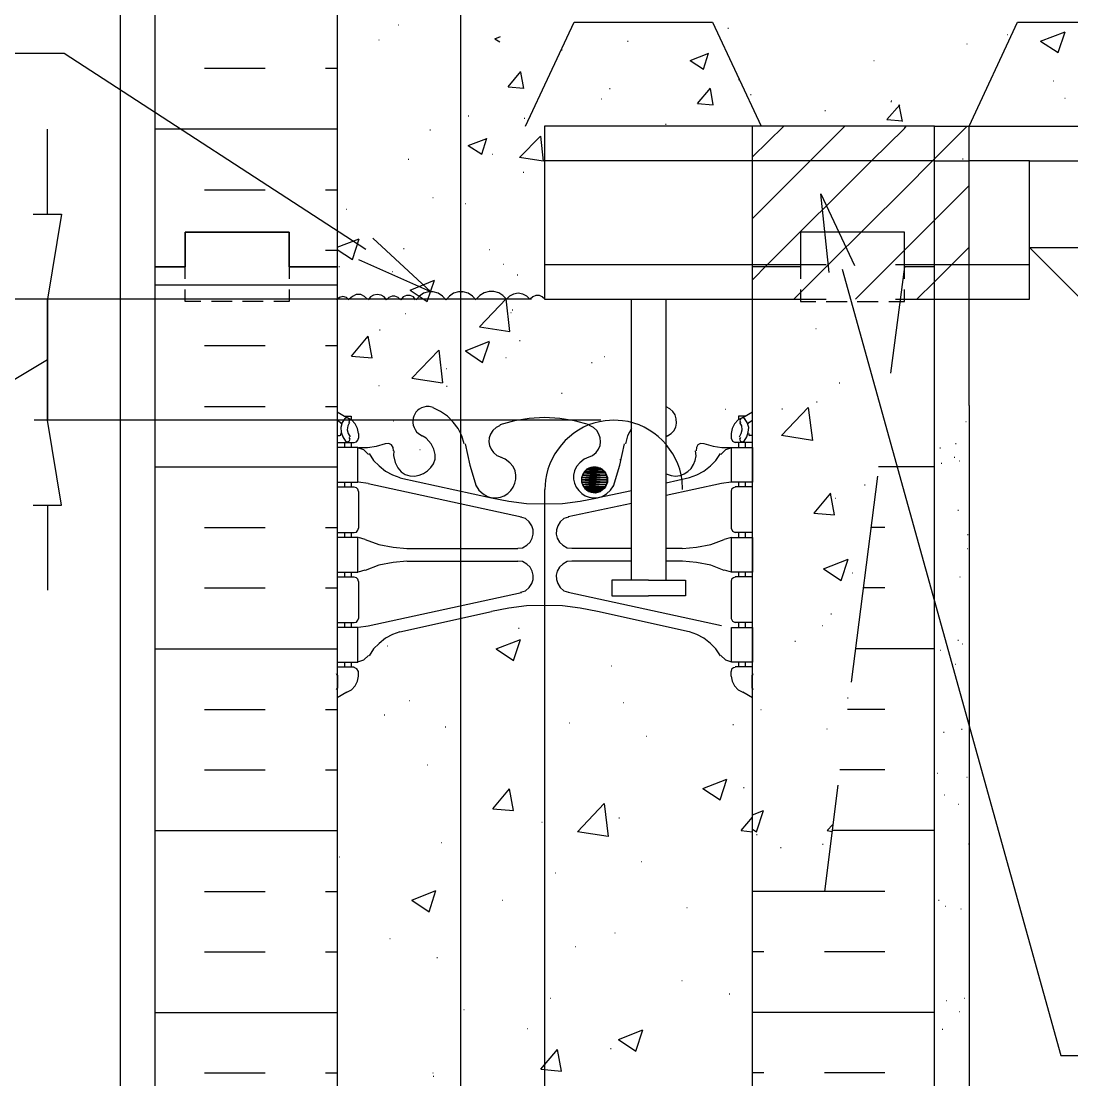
# Model space of a CAD drawing. Header units: millimetres. Extents: x 14 to 201, y 16 to 268.
# Drawn here: x 78.99 to 127.14, y 150.86 to 199.37 of the extents above; entities that cross this region are included whole.
import ezdxf

# ---------------------------------------------------------------- set-up
doc = ezdxf.new("R2010")
doc.units = ezdxf.units.MM
doc.layers.get('0').update_dxf_attribs({"linetype": 'CONTINUOUS'})

msp = doc.modelspace()

# ---------------------------------------------------------------- linework, layer by layer
at = {"color": 0}
for p, q in [((83.5448, 99.8224), (83.5448, 241.151)), ((85.1323, 188.108), (85.1323, 241.151)), ((93.4724, 241.151), (93.4724, 188.108)), ((99.1235, 240.602), (99.1235, 115.083)), ((102.108, 194.564), (104.33, 199.327)), ((104.33, 199.327), (110.68, 199.327)), ((110.68, 199.327), (112.903, 194.564)), ((122.428, 194.564), (124.65, 199.327)), ((124.65, 199.327), (131, 199.327)), ((80.9625, 197.888), (76.6657, 197.888)), ((94.7843, 188.913), (80.9625, 197.888)), ((120.84, 194.564), (102.975, 194.564)), ((102.975, 194.564), (102.975, 186.627)), ((112.5, 186.627), (112.5, 194.564)), ((112.5, 193.146), (113.94, 194.564)), ((112.5, 190.331), (116.733, 194.564)), ((119.465, 194.458), (119.549, 194.564)), ((120.84, 194.564), (175.26, 194.564)), ((120.84, 186.627), (120.84, 194.564)), ((120.84, 193.062), (122.344, 194.564)), ((122.428, 181.758), (122.428, 194.564)), ((80.2005, 190.521), (80.2005, 194.417)), ((117.961, 192.977), (119.465, 194.458)), ((112.5, 192.977), (102.975, 192.977)), ((113.199, 188.214), (117.961, 192.977)), ((120.756, 192.977), (119.465, 191.665)), ((120.84, 193.062), (120.756, 192.977)), ((125.2, 192.977), (122.428, 192.977)), ((125.2, 192.977), (175.26, 192.977)), ((125.2, 186.627), (125.2, 192.977)), ((115.994, 188.214), (119.465, 191.665)), ((122.428, 191.834), (118.809, 188.214)), ((116.014, 187.854), (115.634, 191.452)), ((115.634, 191.452), (117.179, 188.171)), ((79.5443, 190.521), (80.8359, 190.521)), ((80.8359, 190.521), (80.2005, 186.627)), ((91.2703, 189.695), (86.5078, 189.695)), ((86.5078, 189.695), (86.5078, 188.108)), ((86.5078, 188.108), (86.5078, 189.695)), ((86.5078, 189.695), (91.2703, 189.695)), ((91.2703, 188.108), (91.2703, 189.695)), ((91.2703, 189.695), (91.2703, 188.108)), ((119.465, 189.695), (114.703, 189.695)), ((114.703, 189.695), (114.703, 188.108)), ((119.465, 188.108), (119.465, 189.695)), ((95.1011, 189.421), (97.7692, 186.965)), ((122.428, 189.019), (120.84, 187.431)), ((125.2, 188.996), (152.188, 162.009)), ((125.2, 188.996), (175.26, 188.996)), ((97.7692, 186.965), (94.4672, 188.426)), ((86.5078, 188.108), (85.1323, 188.108)), ((85.1323, 188.108), (86.5078, 188.108)), ((85.1323, 130.958), (85.1323, 188.108)), ((86.5078, 187.558), (86.5078, 188.108)), ((91.2703, 188.108), (91.2703, 187.558)), ((93.4724, 188.108), (91.2703, 188.108)), ((91.2703, 188.108), (93.4724, 188.108)), ((93.4724, 188.108), (93.4724, 130.958)), ((102.975, 188.214), (112.5, 188.214)), ((112.5, 187.515), (113.199, 188.214)), ((114.703, 188.108), (112.5, 188.108)), ((114.406, 186.627), (115.994, 188.214)), ((114.703, 188.108), (114.703, 187.558)), ((116.607, 188.003), (126.64, 151.977)), ((117.221, 186.627), (118.809, 188.214)), ((119.465, 187.558), (119.465, 188.108)), ((120.84, 188.108), (119.465, 188.108)), ((122.428, 188.214), (125.2, 188.214)), ((120.037, 186.627), (120.84, 187.431)), ((86.5078, 186.52), (86.5078, 187.071)), ((91.2703, 187.071), (91.2703, 186.52)), ((114.703, 187.071), (114.703, 186.52)), ((119.465, 186.52), (119.465, 187.071)), ((84.54, 186.627), (51.8156, 186.627)), ((102.383, 186.627), (79.5874, 186.627)), ((80.2005, 181.081), (80.2005, 186.627)), ((80.2005, 186.627), (80.2005, 181.081)), ((87.2285, 186.52), (86.5078, 186.52)), ((88.6672, 186.52), (87.715, 186.52)), ((90.085, 186.52), (89.1328, 186.52)), ((91.2703, 186.52), (90.5715, 186.52)), ((102.975, 186.627), (112.5, 186.627)), ((106.955, 173.757), (106.955, 186.627)), ((108.543, 173.757), (108.543, 186.627)), ((112.5, 130.958), (112.5, 186.627)), ((114.703, 186.52), (115.401, 186.52)), ((115.888, 186.52), (116.84, 186.52)), ((117.306, 186.52), (118.258, 186.52)), ((118.746, 186.52), (119.465, 186.52)), ((120.84, 130.958), (120.84, 186.627)), ((122.428, 186.627), (125.2, 186.627)), ((80.2005, 183.854), (64.5156, 174.476)), ((93.4724, 181.461), (93.9161, 181.208)), ((97.875, 181.673), (97.6835, 181.717)), ((98.2126, 181.483), (97.875, 181.653)), ((98.5312, 181.271), (98.2126, 181.483)), ((108.712, 181.61), (108.543, 181.694)), ((108.859, 181.483), (108.712, 181.61)), ((108.966, 181.335), (108.859, 181.483)), ((112.057, 181.208), (112.5, 181.461)), ((122.428, 181.758), (122.428, 99.8224)), ((105.558, 181.081), (79.5874, 181.081)), ((80.8359, 177.187), (80.2005, 181.081)), ((93.4724, 181.081), (93.6417, 180.975)), ((93.6625, 180.912), (93.6417, 180.996)), ((93.7052, 180.975), (93.6417, 180.742)), ((93.8318, 181.165), (93.7052, 180.975)), ((93.8114, 181.271), (94.1077, 181.271)), ((93.8953, 181.187), (93.8114, 181.144)), ((94.0015, 181.165), (93.8953, 181.187)), ((94.1282, 181.102), (93.9161, 181.208)), ((94.0428, 180.975), (93.9588, 180.826)), ((94.0428, 181.059), (94.0015, 181.165)), ((94.0223, 180.975), (94.0428, 181.059)), ((94.1077, 181.271), (94.1077, 181.124)), ((94.2979, 180.912), (94.1282, 181.102)), ((98.7848, 180.996), (98.5312, 181.271)), ((99.0177, 180.699), (98.7848, 180.996)), ((101.6, 181.059), (100.922, 180.869)), ((102.278, 181.165), (101.6, 181.059)), ((102.975, 181.208), (102.278, 181.165)), ((103.674, 181.165), (102.975, 181.208)), ((104.352, 181.059), (103.674, 181.165)), ((105.029, 180.869), (104.352, 181.059)), ((106.15, 181.081), (105.749, 181.059)), ((106.553, 181.059), (106.15, 181.081)), ((109.008, 181.144), (108.966, 181.335)), ((109.029, 180.954), (109.008, 181.144)), ((111.844, 181.102), (111.675, 180.912)), ((112.057, 181.208), (111.844, 181.102)), ((112.163, 181.271), (111.867, 181.271)), ((111.867, 181.271), (111.867, 181.124)), ((111.971, 181.165), (111.93, 181.059)), ((111.93, 181.059), (111.95, 180.975)), ((112.014, 180.826), (111.93, 180.975)), ((112.077, 181.187), (111.971, 181.165)), ((112.163, 181.144), (112.077, 181.187)), ((112.267, 180.975), (112.141, 181.165)), ((112.332, 180.742), (112.267, 180.975)), ((112.332, 180.996), (112.31, 180.912)), ((112.332, 180.975), (112.5, 181.081)), ((93.6417, 180.742), (93.6625, 180.53)), ((93.6625, 180.53), (93.726, 180.319)), ((93.9588, 180.826), (93.938, 180.636)), ((93.938, 180.636), (93.9793, 180.467)), ((94.404, 180.699), (94.2979, 180.912)), ((94.4453, 180.467), (94.404, 180.699)), ((99.187, 180.362), (99.0177, 180.699)), ((100.944, 180.848), (100.754, 180.742)), ((105.22, 180.742), (105.029, 180.848)), ((106.955, 180.699), (106.785, 180.362)), ((108.775, 180.467), (108.902, 180.595)), ((108.902, 180.595), (108.988, 180.763)), ((108.988, 180.763), (109.029, 180.954)), ((111.57, 180.699), (111.528, 180.467)), ((111.675, 180.912), (111.57, 180.699)), ((111.993, 180.467), (112.034, 180.636)), ((112.034, 180.636), (112.014, 180.826)), ((112.247, 180.319), (112.31, 180.53)), ((112.31, 180.53), (112.332, 180.742)), ((93.4724, 180.382), (93.599, 180.382)), ((93.4724, 180.066), (94.2552, 180.066)), ((93.599, 180.382), (93.6417, 180.403)), ((93.6417, 180.403), (93.6417, 180.467)), ((93.726, 180.319), (93.8526, 180.129)), ((93.8114, 180.066), (93.8114, 179.833)), ((93.8526, 180.129), (93.938, 180.086)), ((93.938, 180.086), (94.0223, 180.129)), ((93.9793, 180.467), (94.065, 180.319)), ((94.065, 180.213), (94.0223, 180.297)), ((94.0223, 180.129), (94.065, 180.213)), ((94.1077, 180.066), (94.1077, 179.833)), ((94.2552, 180.066), (94.361, 180.086)), ((94.361, 180.086), (94.4245, 180.17)), ((94.4245, 180.17), (94.4453, 180.256)), ((94.4453, 180.467), (94.4453, 180.256)), ((95.2708, 179.896), (95.6952, 180.023)), ((95.8427, 180.023), (95.6952, 180.001)), ((95.9693, 179.959), (95.8427, 180.023)), ((97.1973, 180.467), (97.3667, 180.362)), ((97.5568, 180.256), (97.3667, 180.362)), ((99.2932, 180.001), (99.187, 180.362)), ((99.3345, 180.001), (99.5468, 179.028)), ((106.426, 179.028), (106.638, 180.001)), ((106.785, 180.362), (106.679, 180.001)), ((108.606, 180.362), (108.543, 180.319)), ((108.606, 180.362), (108.775, 180.467)), ((110.13, 180.023), (110.003, 179.959)), ((110.279, 180.001), (110.13, 180.023)), ((110.279, 180.023), (110.702, 179.896)), ((111.528, 180.467), (111.528, 180.256)), ((111.528, 180.256), (111.591, 180.129)), ((111.591, 180.129), (111.718, 180.066)), ((112.5, 180.066), (111.718, 180.066)), ((111.867, 180.066), (111.867, 179.833)), ((111.908, 180.319), (111.993, 180.467)), ((111.95, 180.297), (111.908, 180.213)), ((111.908, 180.213), (111.95, 180.129)), ((111.95, 180.129), (112.034, 180.086)), ((112.034, 180.086), (112.12, 180.129)), ((112.12, 180.129), (112.247, 180.319)), ((112.163, 180.066), (112.163, 179.833)), ((112.332, 180.467), (112.332, 180.403)), ((112.332, 180.403), (112.373, 180.382)), ((112.5, 180.382), (112.373, 180.382)), ((94.4245, 179.833), (93.4724, 179.833)), ((93.4724, 179.833), (93.4724, 178.245)), ((94.4245, 178.245), (94.4245, 179.833)), ((94.7, 179.727), (94.4245, 179.81)), ((94.4453, 179.833), (94.8697, 179.833)), ((94.911, 179.514), (94.7, 179.727)), ((94.8697, 179.833), (95.2708, 179.896)), ((94.9332, 179.557), (95.1438, 179.239)), ((96.0328, 179.833), (95.9693, 179.959)), ((96.0547, 179.684), (96.0328, 179.833)), ((96.0755, 179.684), (96.0547, 179.471)), ((109.918, 179.451), (109.897, 179.684)), ((109.94, 179.833), (109.918, 179.684)), ((110.003, 179.959), (109.94, 179.833)), ((110.702, 179.896), (111.104, 179.833)), ((110.829, 179.239), (111.041, 179.557)), ((111.274, 179.727), (111.062, 179.514)), ((111.104, 179.833), (111.528, 179.833)), ((111.548, 179.81), (111.274, 179.727)), ((111.548, 178.245), (111.548, 179.833)), ((111.548, 179.833), (112.5, 179.833)), ((112.5, 179.833), (112.5, 178.245)), ((95.1438, 179.239), (95.3989, 178.985)), ((99.5468, 179.028), (99.8432, 178.054)), ((100.795, 179.471), (100.987, 179.388)), ((101.177, 179.304), (100.965, 179.388)), ((105.008, 179.388), (104.796, 179.304)), ((104.987, 179.388), (105.178, 179.471)), ((106.13, 178.054), (106.426, 179.028)), ((110.575, 178.985), (110.829, 179.239)), ((95.3989, 178.985), (95.6952, 178.752)), ((95.6952, 178.752), (96.012, 178.583)), ((96.012, 178.583), (96.351, 178.456)), ((104.732, 178.605), (104.669, 178.435)), ((105.813, 178.562), (104.712, 178.562)), ((104.712, 178.562), (105.854, 178.456)), ((104.712, 178.562), (105.813, 178.562)), ((105.77, 178.668), (104.754, 178.668)), ((104.754, 178.668), (105.813, 178.562)), ((104.754, 178.668), (105.77, 178.668)), ((105.707, 178.752), (104.818, 178.752)), ((104.818, 178.752), (105.77, 178.668)), ((104.818, 178.752), (105.707, 178.752)), ((105.621, 178.838), (104.902, 178.838)), ((104.902, 178.838), (105.707, 178.752)), ((104.902, 178.838), (105.621, 178.838)), ((105.537, 178.879), (104.987, 178.879)), ((104.987, 178.879), (105.621, 178.838)), ((104.987, 178.879), (105.537, 178.879)), ((105.431, 178.922), (105.092, 178.922)), ((105.092, 178.922), (105.537, 178.879)), ((105.092, 178.922), (105.431, 178.922)), ((105.198, 178.942), (105.431, 178.922)), ((105.198, 178.942), (105.325, 178.942)), ((105.325, 178.942), (105.431, 178.922)), ((105.431, 178.922), (105.537, 178.879)), ((105.537, 178.879), (105.621, 178.838)), ((105.621, 178.838), (105.707, 178.752)), ((105.707, 178.752), (105.77, 178.668)), ((105.833, 178.519), (105.749, 178.689)), ((105.77, 178.668), (105.813, 178.562)), ((105.813, 178.562), (105.854, 178.456)), ((108.543, 178.625), (108.775, 178.542)), ((109.621, 178.456), (109.96, 178.583)), ((109.96, 178.583), (110.279, 178.752)), ((110.279, 178.752), (110.575, 178.985)), ((93.4724, 178.245), (94.4245, 178.245)), ((93.8114, 178.245), (93.8114, 178.033)), ((94.1077, 178.245), (94.1077, 178.033)), ((94.8902, 178.18), (94.4453, 178.245)), ((94.8902, 178.18), (101.917, 176.658)), ((96.351, 178.435), (100.542, 177.524)), ((99.8432, 178.076), (99.9698, 177.884)), ((103.018, 178.329), (102.997, 177.906)), ((105.854, 178.456), (104.669, 178.456)), ((104.669, 178.456), (105.854, 178.35)), ((104.669, 178.456), (105.854, 178.456)), ((104.669, 178.435), (104.669, 178.266)), ((105.854, 178.35), (104.669, 178.35)), ((104.669, 178.35), (105.854, 178.245)), ((104.669, 178.35), (105.854, 178.35)), ((104.669, 178.266), (104.732, 178.096)), ((105.854, 178.245), (104.669, 178.245)), ((104.669, 178.245), (105.813, 178.139)), ((104.669, 178.245), (105.854, 178.245)), ((105.813, 178.139), (104.712, 178.139)), ((104.712, 178.139), (105.77, 178.033)), ((104.712, 178.139), (105.813, 178.139)), ((104.732, 178.096), (104.818, 177.949)), ((105.749, 178.012), (105.833, 178.18)), ((105.813, 178.139), (105.77, 178.033)), ((105.854, 178.245), (105.813, 178.139)), ((105.854, 178.35), (105.833, 178.519)), ((105.833, 178.18), (105.854, 178.35)), ((105.854, 178.456), (105.854, 178.35)), ((105.854, 178.35), (105.854, 178.245)), ((106.003, 177.884), (106.13, 178.076)), ((109.621, 178.435), (108.543, 178.203)), ((111.082, 178.18), (108.543, 177.631)), ((109.305, 177.906), (109.284, 178.329)), ((111.528, 178.245), (111.082, 178.18)), ((112.5, 178.245), (111.548, 178.245)), ((111.867, 178.245), (111.867, 178.033)), ((112.163, 178.245), (112.163, 178.033)), ((93.4724, 178.033), (94.2552, 178.033)), ((94.361, 177.99), (94.2552, 178.012)), ((94.4245, 177.927), (94.361, 177.99)), ((94.4453, 177.821), (94.4245, 177.927)), ((94.4453, 177.821), (94.4453, 176.129)), ((102.975, 177.906), (102.975, 114.11)), ((105.77, 178.033), (104.754, 178.033)), ((104.754, 178.033), (105.707, 177.949)), ((104.754, 178.033), (105.77, 178.033)), ((104.818, 177.949), (104.965, 177.843)), ((105.707, 177.949), (104.818, 177.949)), ((104.818, 177.949), (105.621, 177.884)), ((104.818, 177.949), (105.707, 177.949)), ((105.621, 177.884), (104.902, 177.884)), ((104.902, 177.884), (105.537, 177.821)), ((104.902, 177.884), (105.621, 177.884)), ((104.965, 177.843), (105.135, 177.779)), ((105.537, 177.821), (104.987, 177.821)), ((104.987, 177.821), (105.431, 177.779)), ((104.987, 177.821), (105.537, 177.821)), ((105.431, 177.779), (105.092, 177.779)), ((105.092, 177.779), (105.325, 177.757)), ((105.092, 177.779), (105.431, 177.779)), ((105.135, 177.779), (105.304, 177.757)), ((105.325, 177.757), (105.198, 177.757)), ((105.304, 177.757), (105.474, 177.8)), ((105.431, 177.779), (105.325, 177.757)), ((106.955, 177.843), (105.431, 177.524)), ((105.537, 177.821), (105.431, 177.779)), ((105.474, 177.8), (105.621, 177.884)), ((105.621, 177.884), (105.537, 177.821)), ((105.621, 177.884), (105.749, 178.012)), ((105.707, 177.949), (105.621, 177.884)), ((105.77, 178.033), (105.707, 177.949)), ((111.548, 177.927), (111.528, 177.821)), ((111.528, 177.821), (111.528, 176.129)), ((111.633, 177.99), (111.548, 177.927)), ((111.718, 178.012), (111.633, 177.99)), ((112.5, 178.033), (111.718, 178.033)), ((79.5443, 177.187), (80.8359, 177.187)), ((80.2005, 177.187), (80.2005, 173.291)), ((100.542, 177.524), (101.346, 177.377)), ((101.346, 177.377), (102.15, 177.271)), ((102.15, 177.271), (102.975, 177.25)), ((102.975, 177.25), (103.801, 177.271)), ((103.801, 177.271), (104.606, 177.377)), ((106.955, 177.271), (104.056, 176.658)), ((104.606, 177.377), (105.41, 177.524)), ((102.108, 176.572), (101.896, 176.635)), ((104.076, 176.635), (103.866, 176.572)), ((94.4245, 176.043), (94.4453, 176.129)), ((111.528, 176.129), (111.591, 176)), ((93.4724, 175.937), (94.2552, 175.937)), ((94.4245, 175.704), (93.4724, 175.704)), ((93.4724, 175.704), (93.4724, 174.117)), ((93.8114, 175.937), (93.8114, 175.704)), ((94.1077, 175.937), (94.1077, 175.704)), ((94.2552, 175.937), (94.361, 175.959)), ((94.361, 175.959), (94.4245, 176.043)), ((94.4245, 174.117), (94.4245, 175.704)), ((94.7635, 175.62), (94.4453, 175.704)), ((111.528, 175.704), (111.209, 175.62)), ((111.548, 174.117), (111.548, 175.704)), ((111.548, 175.704), (112.5, 175.704)), ((111.591, 176), (111.718, 175.937)), ((112.5, 175.937), (111.718, 175.937)), ((111.867, 175.937), (111.867, 175.704)), ((112.163, 175.937), (112.163, 175.704)), ((112.5, 175.704), (112.5, 174.117)), ((94.7635, 175.62), (95.3767, 175.387)), ((95.3767, 175.387), (96.0328, 175.26)), ((96.0328, 175.26), (96.6682, 175.197)), ((96.6886, 175.197), (101.749, 175.197)), ((101.749, 175.218), (101.96, 175.238)), ((104.013, 175.238), (104.225, 175.218)), ((106.955, 175.197), (104.225, 175.197)), ((109.284, 175.197), (108.543, 175.197)), ((109.305, 175.197), (109.94, 175.26)), ((109.94, 175.26), (110.596, 175.387)), ((110.596, 175.387), (111.209, 175.62)), ((94.4453, 174.139), (94.7635, 174.222)), ((94.4453, 174.139), (94.7635, 174.222)), ((95.3767, 174.435), (94.7635, 174.202)), ((95.3767, 174.435), (94.7635, 174.202)), ((96.0328, 174.562), (95.3767, 174.435)), ((96.0328, 174.562), (95.3767, 174.435)), ((96.6682, 174.625), (96.0328, 174.562)), ((96.6682, 174.625), (96.0328, 174.562)), ((96.6886, 174.625), (101.749, 174.625)), ((101.96, 174.604), (101.749, 174.625)), ((104.225, 174.625), (104.013, 174.604)), ((106.955, 174.625), (104.225, 174.625)), ((109.284, 174.625), (108.543, 174.625)), ((109.94, 174.562), (109.305, 174.625)), ((109.94, 174.562), (109.305, 174.625)), ((110.596, 174.435), (109.94, 174.562)), ((110.596, 174.435), (109.94, 174.562)), ((111.209, 174.202), (110.596, 174.435)), ((111.209, 174.202), (110.596, 174.435)), ((111.209, 174.222), (111.528, 174.139)), ((111.209, 174.222), (111.528, 174.139)), ((93.4724, 174.117), (94.4245, 174.117)), ((93.4724, 173.906), (94.2552, 173.906)), ((93.8114, 174.117), (93.8114, 173.906)), ((94.1077, 174.117), (94.1077, 173.906)), ((94.361, 173.863), (94.2552, 173.883)), ((94.4245, 173.8), (94.361, 173.863)), ((94.4453, 173.693), (94.4245, 173.8)), ((94.4453, 173.693), (94.4453, 172)), ((107.738, 173.757), (106.066, 173.757)), ((106.066, 173.757), (106.066, 173.038)), ((107.738, 173.757), (109.431, 173.757)), ((109.431, 173.757), (109.431, 173.038)), ((111.548, 173.8), (111.528, 173.693)), ((111.528, 173.693), (111.528, 172)), ((112.5, 174.117), (111.548, 174.117)), ((111.633, 173.863), (111.548, 173.8)), ((111.718, 173.883), (111.633, 173.863)), ((112.5, 173.906), (111.718, 173.906)), ((111.867, 174.117), (111.867, 173.906)), ((112.163, 174.117), (112.163, 173.906)), ((101.896, 173.207), (102.108, 173.27)), ((103.866, 173.27), (104.076, 173.207)), ((94.8902, 171.662), (101.917, 173.186)), ((111.082, 171.662), (104.056, 173.186)), ((106.066, 173.038), (107.738, 173.038)), ((109.431, 173.038), (107.738, 173.038)), ((96.351, 171.387), (100.542, 172.318)), ((101.346, 172.466), (100.542, 172.318)), ((102.15, 172.572), (101.346, 172.466)), ((102.975, 172.592), (102.15, 172.572)), ((103.801, 172.572), (102.975, 172.592)), ((104.606, 172.466), (103.801, 172.572)), ((105.41, 172.318), (104.606, 172.466)), ((109.601, 171.387), (105.41, 172.318)), ((93.4724, 171.81), (94.2552, 171.81)), ((93.8114, 171.81), (93.8114, 171.577)), ((94.1077, 171.81), (94.1077, 171.577)), ((94.2552, 171.81), (94.361, 171.83)), ((94.361, 171.83), (94.4245, 171.916)), ((94.4245, 171.916), (94.4453, 172)), ((111.528, 172), (111.591, 171.873)), ((111.591, 171.873), (111.718, 171.81)), ((112.5, 171.81), (111.718, 171.81)), ((111.867, 171.81), (111.867, 171.577)), ((112.163, 171.81), (112.163, 171.577)), ((94.4245, 171.577), (93.4724, 171.577)), ((93.4724, 171.577), (93.4724, 169.989)), ((94.4245, 169.989), (94.4245, 171.577)), ((94.4453, 171.599), (94.8902, 171.662)), ((96.012, 171.26), (95.6952, 171.09)), ((96.351, 171.387), (96.012, 171.26)), ((109.96, 171.26), (109.621, 171.387)), ((110.279, 171.09), (109.96, 171.26)), ((111.548, 169.989), (111.548, 171.577)), ((111.548, 171.577), (112.5, 171.577)), ((112.5, 171.577), (112.5, 169.989)), ((95.3989, 170.857), (95.1438, 170.604)), ((95.6952, 171.09), (95.3989, 170.857)), ((110.575, 170.857), (110.279, 171.09)), ((110.829, 170.604), (110.575, 170.857)), ((94.7, 170.095), (94.911, 170.308)), ((95.1438, 170.604), (94.9332, 170.285)), ((111.041, 170.285), (110.829, 170.604)), ((111.062, 170.308), (111.274, 170.095)), ((93.4724, 169.989), (94.4245, 169.989)), ((93.8114, 169.989), (93.8114, 169.779)), ((94.1077, 169.989), (94.1077, 169.779)), ((94.4245, 170.011), (94.7, 170.095)), ((111.274, 170.095), (111.548, 170.011)), ((112.5, 169.989), (111.548, 169.989)), ((111.867, 169.989), (111.867, 169.779)), ((112.163, 169.989), (112.163, 169.779)), ((93.4724, 169.397), (93.4501, 169.46)), ((93.4724, 169.779), (94.2552, 169.779)), ((93.4932, 169.397), (93.4932, 168.804)), ((94.3818, 169.693), (94.2552, 169.756)), ((94.4453, 169.566), (94.3818, 169.693)), ((94.404, 169.121), (94.4453, 169.354)), ((94.4453, 169.354), (94.4453, 169.566)), ((111.548, 169.672), (111.528, 169.566)), ((111.528, 169.354), (111.528, 169.566)), ((111.528, 169.354), (111.57, 169.121)), ((111.633, 169.736), (111.548, 169.672)), ((111.718, 169.756), (111.633, 169.736)), ((112.5, 169.779), (111.718, 169.779)), ((112.48, 169.397), (112.48, 168.804)), ((112.522, 169.46), (112.5, 169.397)), ((94.1282, 168.72), (94.2979, 168.91)), ((94.2979, 168.91), (94.404, 169.121)), ((111.57, 169.121), (111.675, 168.91)), ((111.675, 168.91), (111.844, 168.72)), ((93.4501, 168.741), (93.4724, 168.804)), ((93.4724, 168.741), (93.4724, 168.741)), ((93.9161, 168.614), (93.4724, 168.359)), ((93.9161, 168.614), (94.1282, 168.72)), ((111.844, 168.72), (112.057, 168.614)), ((112.5, 168.359), (112.057, 168.614)), ((112.5, 168.804), (112.522, 168.741)), ((112.5, 168.741), (112.5, 168.741)), ((126.64, 151.977), (130.514, 151.977))]:
    msp.add_line(p, q, dxfattribs=at)
at = {"color": 252}
for p, q in [((96.2656, 199.199), (96.2875, 199.199)), ((105.749, 199.327), (105.77, 199.327)), ((111.379, 199.051), (111.401, 199.051)), ((95.3767, 198.521), (95.3975, 198.521)), ((100.691, 198.564), (100.965, 198.67)), ((100.691, 198.564), (100.922, 198.417)), ((106.785, 198.458), (106.808, 198.458)), ((124.185, 198.754), (124.207, 198.754)), ((125.709, 198.458), (126.831, 198.883)), ((125.709, 198.458), (126.514, 197.929)), ((126.514, 197.929), (126.831, 198.883)), ((103.759, 198.057), (103.78, 198.057)), ((122.321, 198.331), (122.344, 198.331)), ((109.644, 197.569), (110.512, 197.908)), ((109.644, 197.569), (110.257, 197.167)), ((110.257, 197.167), (110.49, 197.908)), ((118.068, 197.569), (118.088, 197.569)), ((87.3965, 197.21), (90.1707, 197.21)), ((92.9432, 197.21), (93.4724, 197.21)), ((101.304, 196.364), (101.896, 197.062)), ((102.023, 196.278), (101.896, 197.04)), ((111.867, 196.701), (111.887, 196.701)), ((126.281, 196.638), (126.301, 196.638)), ((101.304, 196.364), (102.023, 196.3)), ((105.96, 196.278), (105.982, 196.278)), ((109.983, 195.602), (110.575, 196.3)), ((110.702, 195.538), (110.575, 196.278)), ((112.416, 196.004), (112.437, 196.004)), ((105.58, 195.812), (105.6, 195.812)), ((109.983, 195.602), (110.702, 195.538)), ((118.66, 194.86), (119.253, 195.538)), ((118.85, 195.685), (118.872, 195.685)), ((118.872, 195.728), (118.893, 195.728)), ((119.379, 194.776), (119.232, 195.538)), ((126.81, 195.834), (126.831, 195.834)), ((99.4833, 195.03), (99.5041, 195.03)), ((115.824, 195.283), (115.845, 195.283)), ((102.045, 194.923), (102.066, 194.923)), ((108.522, 194.649), (108.543, 194.649)), ((118.66, 194.86), (119.379, 194.797)), ((85.1323, 194.437), (93.4724, 194.437)), ((97.7265, 194.394), (97.747, 194.394)), ((101.833, 193.125), (102.785, 194.098)), ((102.785, 194.098), (102.912, 192.956)), ((99.4833, 193.675), (100.329, 193.992)), ((99.4833, 193.675), (100.096, 193.272)), ((100.096, 193.272), (100.329, 194.014)), ((100.584, 193.272), (100.605, 193.272)), ((102.912, 192.956), (101.833, 193.125)), ((96.7313, 193.04), (96.7535, 193.04)), ((120.84, 192.977), (112.5, 192.977)), ((120.84, 192.977), (122.428, 192.977)), ((122.131, 193.062), (122.154, 193.062)), ((102.003, 192.447), (102.023, 192.447)), ((87.3965, 191.642), (90.1707, 191.642)), ((92.9432, 191.642), (93.4724, 191.642)), ((97.8531, 191.283), (97.875, 191.283)), ((93.8953, 190.754), (93.9161, 190.754)), ((99.3345, 191.008), (99.3567, 191.008)), ((93.4724, 189.019), (94.488, 189.399)), ((94.1709, 188.447), (94.488, 189.399)), ((92.9432, 188.87), (93.4724, 188.87)), ((92.9432, 188.87), (93.4724, 188.87)), ((93.4724, 188.913), (94.1709, 188.447)), ((96.5207, 188.955), (96.5412, 188.955)), ((100.435, 188.913), (100.458, 188.913)), ((93.5563, 188.13), (93.5785, 188.13)), ((95.9915, 187.897), (96.012, 187.897)), ((101.092, 188.234), (101.114, 188.234)), ((112.5, 188.214), (115.888, 188.214)), ((119.465, 188.108), (118.83, 183.241)), ((119.063, 188.214), (122.428, 188.214)), ((85.1323, 187.282), (93.4724, 187.282)), ((96.8167, 187.049), (97.9385, 187.494)), ((97.5995, 186.52), (97.9385, 187.494)), ((101.727, 187.748), (101.749, 187.748)), ((94.3405, 186.839), (94.1709, 186.753)), ((94.5515, 186.839), (94.3405, 186.839)), ((94.7208, 186.753), (94.5515, 186.839)), ((95.1438, 186.817), (94.9964, 186.732)), ((95.3135, 186.839), (95.1438, 186.817)), ((95.4828, 186.817), (95.3135, 186.839)), ((95.6303, 186.732), (95.4828, 186.817)), ((96.6474, 186.796), (96.4985, 186.732)), ((96.8167, 186.796), (96.6474, 186.796)), ((96.8167, 187.049), (97.5995, 186.52)), ((96.9642, 186.732), (96.8167, 186.796)), ((97.4302, 186.902), (97.24, 186.775)), ((97.663, 186.965), (97.4302, 186.902)), ((97.875, 186.965), (97.663, 186.965)), ((98.1082, 186.902), (97.875, 186.965)), ((98.2984, 186.775), (98.1082, 186.902)), ((98.8053, 186.902), (98.6151, 186.775)), ((99.0381, 186.965), (98.8053, 186.902)), ((99.2505, 186.965), (99.0381, 186.965)), ((99.187, 186.965), (99.2078, 186.965)), ((99.4833, 186.902), (99.2505, 186.965)), ((99.6735, 186.775), (99.4833, 186.902)), ((100.013, 186.796), (99.8432, 186.627)), ((100.203, 186.922), (100.013, 186.796)), ((100.435, 186.986), (100.203, 186.922)), ((100.648, 186.986), (100.435, 186.986)), ((100.881, 186.922), (100.648, 186.986)), ((101.071, 186.796), (100.881, 186.922)), ((101.24, 186.627), (101.071, 186.796)), ((101.557, 186.859), (101.367, 186.775)), ((101.769, 186.902), (101.557, 186.859)), ((101.98, 186.859), (101.769, 186.902)), ((102.172, 186.775), (101.98, 186.859)), ((102.574, 186.796), (102.446, 186.732)), ((102.742, 186.796), (102.574, 186.796)), ((102.871, 186.732), (102.742, 186.796)), ((102.975, 187.262), (102.997, 187.262)), ((93.5785, 186.712), (93.4501, 186.606)), ((93.726, 186.753), (93.5785, 186.712)), ((93.8953, 186.712), (93.726, 186.753)), ((94.0015, 186.606), (93.8953, 186.712)), ((94.1709, 186.753), (94.0223, 186.627)), ((94.8697, 186.627), (94.7208, 186.753)), ((94.9964, 186.732), (94.8902, 186.606)), ((95.7365, 186.606), (95.6303, 186.732)), ((95.8427, 186.712), (95.7365, 186.606)), ((95.9915, 186.775), (95.8427, 186.712)), ((96.1182, 186.775), (95.9915, 186.775)), ((96.2656, 186.712), (96.1182, 186.775)), ((96.3718, 186.606), (96.2656, 186.712)), ((96.4985, 186.732), (96.3923, 186.606)), ((97.0703, 186.606), (96.9642, 186.732)), ((97.24, 186.775), (97.0911, 186.606)), ((98.4458, 186.606), (98.2984, 186.775)), ((98.6151, 186.775), (98.4677, 186.606)), ((99.8224, 186.606), (99.6735, 186.775)), ((99.9917, 185.357), (101.22, 186.647)), ((101.388, 185.145), (101.22, 186.647)), ((101.367, 186.775), (101.24, 186.627)), ((102.299, 186.627), (102.172, 186.775)), ((102.446, 186.732), (102.319, 186.627)), ((102.997, 186.627), (102.871, 186.732)), ((112.5, 186.627), (115.888, 186.627)), ((119.063, 186.627), (122.428, 186.627)), ((96.6047, 185.97), (96.6251, 185.97)), ((101.431, 186.013), (101.451, 186.013)), ((101.494, 186.14), (101.516, 186.14)), ((99.9917, 185.357), (101.388, 185.145)), ((94.1282, 184.023), (94.8902, 184.933)), ((95.0807, 183.938), (94.8902, 184.933)), ((95.4193, 185.229), (95.4401, 185.229)), ((115.401, 185.292), (115.422, 185.292)), ((87.3965, 184.51), (90.1707, 184.51)), ((92.9432, 184.51), (93.4724, 184.51)), ((99.3567, 184.256), (100.458, 184.7)), ((100.139, 183.727), (100.458, 184.679)), ((101.833, 184.743), (101.854, 184.743)), ((94.1282, 184.023), (95.0807, 183.938)), ((96.901, 183.008), (98.1287, 184.299)), ((98.1287, 184.299), (98.2984, 182.795)), ((99.3567, 184.256), (100.139, 183.727)), ((101.197, 183.96), (101.22, 183.96)), ((105.707, 184.001), (105.727, 184.001)), ((98.4677, 183.452), (98.4885, 183.452)), ((105.135, 183.727), (105.155, 183.727)), ((96.901, 183.008), (98.2984, 182.795)), ((95.3767, 182.669), (95.3989, 182.669)), ((98.4885, 182.646), (98.509, 182.646)), ((116.48, 182.795), (116.501, 182.795)), ((103.759, 182.33), (103.78, 182.33)), ((87.3965, 181.717), (90.1707, 181.717)), ((92.9432, 181.717), (93.4724, 181.717)), ((111.252, 181.588), (111.274, 181.588)), ((113.834, 180.382), (115.062, 181.673)), ((113.855, 181.61), (113.877, 181.61)), ((115.062, 181.673), (115.252, 180.15)), ((115.442, 181.927), (115.465, 181.927)), ((96.0328, 181.059), (96.0547, 181.059)), ((122.28, 181.018), (122.301, 181.018)), ((115.252, 180.15), (113.834, 180.382)), ((121.815, 180.023), (121.835, 180.023)), ((97.2605, 179.747), (97.2827, 179.747)), ((121.095, 179.81), (121.116, 179.81)), ((106.426, 179.281), (106.446, 179.281)), ((121.158, 179.112), (121.179, 179.112)), ((121.751, 179.388), (121.772, 179.388)), ((121.984, 179.218), (122.005, 179.218)), ((85.1323, 178.942), (93.4724, 178.942)), ((120.84, 178.942), (118.28, 178.942)), ((118.237, 178.519), (117.03, 169.08)), ((117.644, 178.117), (117.665, 178.117)), ((116.078, 177.737), (115.316, 176.826)), ((116.268, 176.742), (116.078, 177.737)), ((116.29, 177.504), (116.31, 177.504)), ((115.316, 176.826), (116.268, 176.742)), ((121.921, 176.954), (121.941, 176.954)), ((87.3965, 176.17), (90.1707, 176.17)), ((92.9432, 176.17), (93.4724, 176.17)), ((118.576, 176.17), (117.941, 176.17)), ((122.364, 175.853), (122.385, 175.853)), ((122.344, 175.197), (122.364, 175.197)), ((115.761, 174.265), (116.882, 174.709)), ((116.566, 173.736), (116.882, 174.709)), ((115.761, 174.265), (116.566, 173.736)), ((117.072, 174.096), (117.095, 174.096)), ((122.005, 173.906), (122.025, 173.906)), ((87.3965, 173.397), (90.1707, 173.397)), ((92.9432, 173.397), (93.4724, 173.397)), ((118.576, 173.397), (117.581, 173.397)), ((116.1, 172.212), (116.12, 172.212)), ((101.79, 171.556), (101.812, 171.556)), ((115.697, 171.683), (115.718, 171.683)), ((100.754, 170.604), (101.876, 171.027)), ((101.557, 170.075), (101.876, 171.027)), ((114.449, 170.964), (114.469, 170.964)), ((121.921, 171.005), (121.941, 171.005)), ((122.111, 170.837), (122.131, 170.837)), ((85.1323, 170.604), (93.4724, 170.604)), ((95.7792, 170.751), (95.8, 170.751)), ((100.754, 170.604), (101.557, 170.075)), ((120.84, 170.604), (117.221, 170.604)), ((121.116, 170.539), (121.136, 170.539)), ((106.046, 169.82), (106.066, 169.82)), ((121.792, 169.905), (121.815, 169.905)), ((116.862, 168.359), (116.882, 168.359)), ((96.774, 168.232), (96.7948, 168.232)), ((106.575, 168.148), (106.595, 168.148)), ((87.3965, 167.83), (90.1707, 167.83)), ((92.9432, 167.83), (93.4724, 167.83)), ((95.6303, 167.576), (95.6525, 167.576)), ((112.882, 167.83), (112.903, 167.83)), ((118.576, 167.83), (116.862, 167.83)), ((122.217, 167.789), (122.238, 167.789)), ((98.425, 167.027), (98.4458, 167.027)), ((104.119, 167.217), (104.14, 167.217)), ((111.611, 167.133), (111.633, 167.133)), ((115.908, 166.941), (115.93, 166.941)), ((122.089, 166.92), (122.111, 166.92)), ((107.633, 166.604), (107.654, 166.604)), ((121.263, 166.794), (121.285, 166.794)), ((87.3965, 165.057), (90.1707, 165.057)), ((92.9432, 165.057), (93.4724, 165.057)), ((97.5995, 165.29), (97.6203, 165.29)), ((118.576, 165.057), (116.501, 165.057)), ((110.236, 164.211), (111.337, 164.634)), ((111.019, 163.682), (111.337, 164.634)), ((120.967, 164.91), (120.989, 164.91)), ((122.321, 164.718), (122.344, 164.718)), ((100.605, 163.28), (101.367, 164.191)), ((101.557, 163.196), (101.367, 164.191)), ((110.236, 164.211), (111.019, 163.682)), ((112.099, 164.254), (112.12, 164.254)), ((116.417, 164.358), (115.804, 159.492)), ((104.479, 162.221), (105.707, 163.513)), ((105.707, 163.513), (105.897, 162.009)), ((121.285, 163.915), (121.306, 163.915)), ((100.605, 163.28), (101.557, 163.196)), ((112.5, 163.004), (113.009, 163.196)), ((112.692, 162.221), (113.009, 163.196)), ((121.941, 163.492), (121.962, 163.492)), ((102.848, 162.667), (102.871, 162.667)), ((106.383, 162.857), (106.405, 162.857)), ((111.993, 162.285), (112.5, 162.899)), ((115.93, 162.285), (116.184, 162.56)), ((85.1323, 162.285), (93.4724, 162.285)), ((105.897, 162.009), (104.479, 162.221)), ((111.993, 162.285), (112.5, 162.221)), ((112.5, 162.348), (112.692, 162.221)), ((112.692, 162.094), (112.713, 162.094)), ((115.93, 162.285), (116.163, 162.242)), ((120.84, 162.285), (116.163, 162.285)), ((98.2349, 161.735), (98.2557, 161.735)), ((115.718, 161.649), (115.739, 161.649)), ((122.407, 161.671), (122.428, 161.671)), ((93.5785, 161.079), (93.599, 161.079)), ((113.792, 161.502), (113.814, 161.502)), ((107.421, 160.867), (107.442, 160.867)), ((103.463, 160.338), (103.484, 160.338)), ((87.3965, 159.492), (90.1707, 159.492)), ((92.9432, 159.492), (93.4724, 159.492)), ((96.901, 159.089), (98.002, 159.533)), ((97.6835, 158.56), (98.002, 159.533)), ((113.029, 159.492), (112.5, 159.492)), ((115.804, 159.492), (112.5, 159.492)), ((118.576, 159.492), (115.804, 159.492)), ((96.901, 159.089), (97.6835, 158.56)), ((101.028, 159.089), (101.05, 159.089)), ((109.495, 158.75), (109.517, 158.75)), ((121.03, 159.089), (121.053, 159.089)), ((121.327, 158.813), (121.349, 158.813)), ((122.047, 158.687), (122.068, 158.687)), ((95.8854, 157.332), (95.9058, 157.332)), ((106.193, 157.585), (106.214, 157.585)), ((87.3965, 156.717), (90.1707, 156.717)), ((92.9432, 156.717), (93.4724, 156.717)), ((104.372, 156.972), (104.395, 156.972)), ((113.029, 156.717), (112.5, 156.717)), ((118.576, 156.717), (115.804, 156.717)), ((98.0447, 156.464), (98.0652, 156.464)), ((109.262, 155.406), (109.284, 155.406)), ((111.442, 154.792), (111.464, 154.792)), ((103.251, 154.601), (103.271, 154.601)), ((121.392, 154.496), (121.412, 154.496)), ((122.217, 154.601), (122.238, 154.601)), ((85.1323, 153.945), (93.4724, 153.945)), ((99.271, 154.071), (99.2932, 154.071)), ((120.84, 153.945), (112.5, 153.945)), ((121.984, 153.988), (122.005, 153.988)), ((102.193, 153.205), (102.213, 153.205)), ((106.363, 152.696), (107.484, 153.142)), ((107.167, 152.167), (107.484, 153.142)), ((121.2, 153.183), (121.222, 153.183)), ((106.363, 152.696), (107.167, 152.167)), ((102.807, 151.342), (103.568, 152.251)), ((103.759, 151.258), (103.568, 152.251)), ((106.003, 152.294), (106.023, 152.294)), ((120.84, 151.554), (120.862, 151.554)), ((87.3965, 151.172), (90.1707, 151.172)), ((92.9432, 151.172), (93.4724, 151.172)), ((97.8531, 151.172), (97.875, 151.172)), ((97.875, 151.025), (97.8958, 151.025)), ((102.807, 151.342), (103.759, 151.258)), ((113.029, 151.172), (112.5, 151.172)), ((118.576, 151.172), (115.804, 151.172))]:
    msp.add_line(p, q, dxfattribs=at)
at = {"color": 0}
for points in [[(97.6835, 181.717), (96.9726, 181.726), (96.6996, 180.929), (97.1973, 180.467)], [(105.749, 181.059), (104.346, 180.892), (103.207, 179.718), (103.018, 178.329)], [(109.284, 178.329), (109.094, 179.713), (107.961, 180.899), (106.553, 181.059)], [(100.754, 180.742), (100.31, 180.425), (100.317, 179.765), (100.795, 179.471)], [(105.178, 179.471), (105.656, 179.765), (105.663, 180.425), (105.22, 180.742)], [(96.0547, 179.471), (96.3069, 177.552), (98.9789, 178.909), (97.5568, 180.256)], [(99.9698, 177.884), (100.973, 176.776), (102.454, 178.464), (101.177, 179.304)], [(104.796, 179.304), (103.518, 178.464), (105.001, 176.776), (106.003, 177.884)], [(105.749, 178.689), (105.478, 179.073), (104.885, 178.988), (104.732, 178.605)], [(108.775, 178.542), (109.332, 178.412), (109.898, 178.874), (109.918, 179.451)], [(101.96, 175.238), (102.567, 175.479), (102.639, 176.21), (102.108, 176.572)], [(103.866, 176.572), (103.334, 176.21), (103.405, 175.479), (104.013, 175.238)], [(102.108, 173.27), (102.639, 173.633), (102.567, 174.363), (101.96, 174.604)], [(104.013, 174.604), (103.405, 174.363), (103.334, 173.633), (103.866, 173.27)]]:
    msp.add_open_spline(points, degree=3, dxfattribs=at)

doc.saveas('drawing.dxf')
